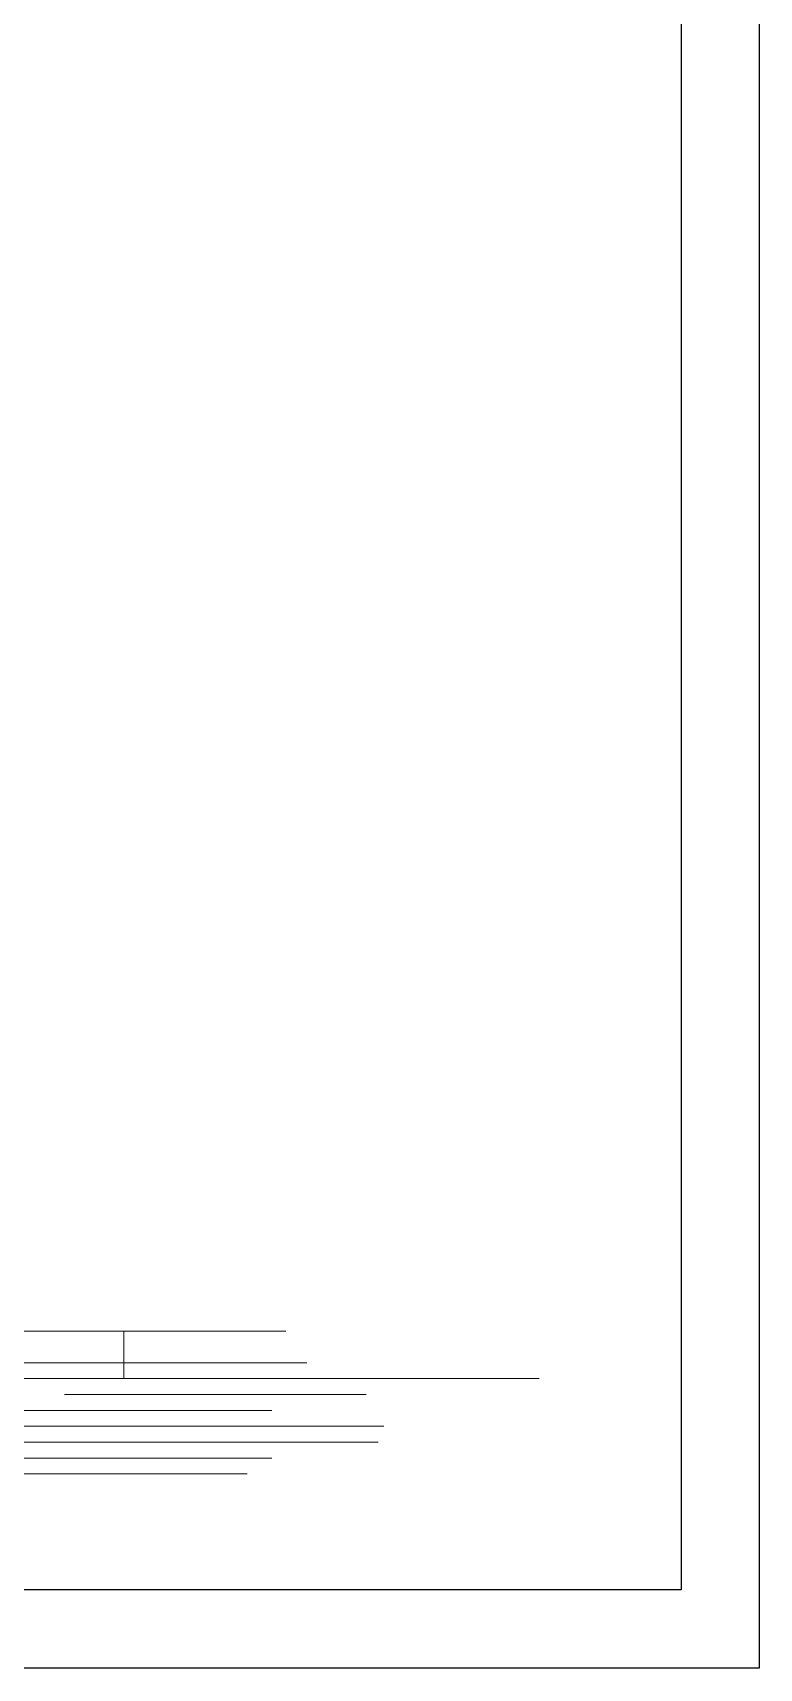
# Model space of a CAD drawing. Header units: millimetres. Extents: x -113526 to 211532, y -79714 to 28306.
# Drawn here: x 85676 to 88053, y -17174 to -11827 of the extents above; entities that cross this region are included whole.
import ezdxf

# ---------------------------------------------------------------- set-up
doc = ezdxf.new("R2010")
doc.units = ezdxf.units.MM
doc.layers.add('填充图样', color=38, linetype='Continuous')

msp = doc.modelspace()

# ---------------------------------------------------------------- linework, layer by layer
at = {"color": 4}
for p, q in [((88053.4, -277.5), (88053.4, -17173.6)), ((88053.4, -17173.6), (64160, -17173.6))]:
    msp.add_line(p, q, dxfattribs=at)
at = {"color": 250}
for p, q in [((87797.4, -533.5), (87797.4, -16917.6)), ((87797.4, -16917.6), (64799, -16917.6))]:
    msp.add_line(p, q, dxfattribs=at)
at = {"layer": '填充图样', "lineweight": 5, "extrusion": (2e-16, 1, -2e-16)}
for p, q in [((84745.8, -16071, 12508.9), (86429.8, -16071, 12508.9)), ((85974.9, -16071, 14186.9), (85974.9, -16071, 14381.6)), ((85974.9, -16071, 14186.9), (86429.8, -16071, 14186.9)), ((85974.9, -16226.7, 15990), (85974.9, -16071, 15747.8)), ((85311.1, -16174.8, 9128.1), (85883.5, -16174.8, 9437.2)), ((85883.5, -16174.8, 9437.2), (86309.4, -16174.8, 9826.5)), ((86309.4, -16174.8, 9826.5), (86572.7, -16174.8, 10444.6)), ((85940.9, -16226.7, 1434.6), (86286.5, -16226.7, 1984.7)), ((86286.5, -16226.7, 1984.7), (86423.9, -16226.7, 2831.9)), ((85780.6, -16278.6, 999.6), (86261.4, -16278.6, 1114.1)), ((86261.4, -16278.6, 1114.1), (86767.5, -16278.6, 1778.1)), ((85528.8, -16330.5, 461.6), (86458.4, -16330.5, 1011.1)), ((85517.3, -16382.4, -7.8), (86169.8, -16382.4, 335.6)), ((86169.8, -16382.4, 335.6), (86824.7, -16382.4, 873.7)), ((86806.5, -16434.3, -1618.2), (78091.6, -16434.3, -1618.2)), ((86806.5, -16434.3, -1306.9), (84997.4, -16434.3, -1306.9)), ((85597.5, -16434.3, -648.9), (86078.3, -16434.3, -259.6)), ((86078.3, -16434.3, -259.6), (86584.3, -16434.3, 141)), ((86297.4, -16434.3, -2922.2), (86295, -16434.3, -4011.6)), ((85151, -16486.2, -2869.7), (85975.2, -16486.2, -2411.8)), ((85975.2, -16486.2, -2411.8), (86238.5, -16486.2, -1828)), ((86238.5, -16486.2, -1828), (86309.6, -16486.2, -1095.3)), ((86309.6, -16486.2, -1095.3), (86458.4, -16486.2, -568.7)), ((84979.3, -16538.1, -4621.2), (85689, -16538.1, -4380.8)), ((85689, -16538.1, -4380.8), (86378.3, -16538.1, -3991.6))]:
    msp.add_line(p, q, dxfattribs=at)
at = {"layer": '填充图样', "lineweight": 5, "extrusion": (1.99818e-16, 1, -2e-16)}
msp.add_ellipse((85819.2, -16071, 15064.7), major_axis=(389.2, 0, 0.6), ratio=1, start_param=3.143017286303008, end_param=9.426202593482593, dxfattribs=at)
at = {"layer": '填充图样', "lineweight": 5, "extrusion": (1.97936e-16, 1, -2.00126e-16)}
msp.add_ellipse((85819.2, -16071, 15064.7), major_axis=(17.3, 0, 1.1), ratio=1, start_param=1.631535, end_param=4.773128, dxfattribs=at)
at = {"layer": '填充图样', "lineweight": 5, "extrusion": (1.97928e-16, 1, -2.00126e-16)}
msp.add_ellipse((85819.2, -16071, 15064.7), major_axis=(17.3, 0, 1), ratio=1, start_param=-1.510096, end_param=1.631496, dxfattribs=at)
at = {"layer": '填充图样', "lineweight": 5, "extrusion": (2.0004e-16, 1, -1.9996e-16)}
msp.add_ellipse((85821.3, -16071, 15065.7), major_axis=(497.6, 0, 495.4), ratio=0.997752, start_param=1.009491, end_param=2.132101, dxfattribs=at)
at = {"layer": '填充图样', "lineweight": 5, "extrusion": (2.00071e-16, 1, -2.00071e-16)}
msp.add_ellipse((85821.3, -16071, 15063.8), major_axis=(-497.6, 0, 495.4), ratio=0.997752, start_param=1.009492, end_param=2.132102, dxfattribs=at)
at = {"layer": '填充图样', "lineweight": 5, "extrusion": (1.99973e-16, 1, -1.99989e-16)}
msp.add_ellipse((85140.1, -16226.7, 12936.6), major_axis=(-2940, 0, 1181.7), ratio=0.999069, start_param=1.188246, end_param=1.953348, dxfattribs=at)
at = {"layer": '填充图样', "lineweight": 5, "extrusion": (1.99904e-16, 1, -2e-16)}
msp.add_ellipse((85173.2, -16226.7, 18155), major_axis=(-651.7, 0, 0.8), ratio=1, start_param=3.244849, end_param=4.752083, dxfattribs=at)
at = {"layer": '填充图样', "lineweight": 5, "extrusion": (2.00053e-16, 1, -2e-16)}
msp.add_ellipse((85173.2, -16226.7, 18155), major_axis=(625.7, 0, 1.9), ratio=1, start_param=0.10754, end_param=1.615615, dxfattribs=at)
at = {"layer": '填充图样', "lineweight": 5, "extrusion": (2.00028e-16, 1, -2.00016e-16)}
msp.add_ellipse((85141.2, -16226.7, 12935.8), major_axis=(-2740.3, 0, 1541.4), ratio=0.998634, start_param=1.327489, end_param=1.814105, dxfattribs=at)
at = {"layer": '填充图样', "lineweight": 5, "extrusion": (2.00115e-16, 1, -2.00001e-16)}
msp.add_ellipse((86450.6, -16434.3, -4012), major_axis=(-155.7, 0, 1.7), ratio=1, start_param=4.701507, end_param=6.27455, dxfattribs=at)
at = {"layer": '填充图样', "lineweight": 5, "extrusion": (2.00188e-16, 1, -2.00002e-16)}
msp.add_ellipse((86453.1, -16434.3, -2922.5), major_axis=(-155.7, 0, 1.6), ratio=1, start_param=-0.008266, end_param=1.807548, dxfattribs=at)

doc.saveas('drawing.dxf')
